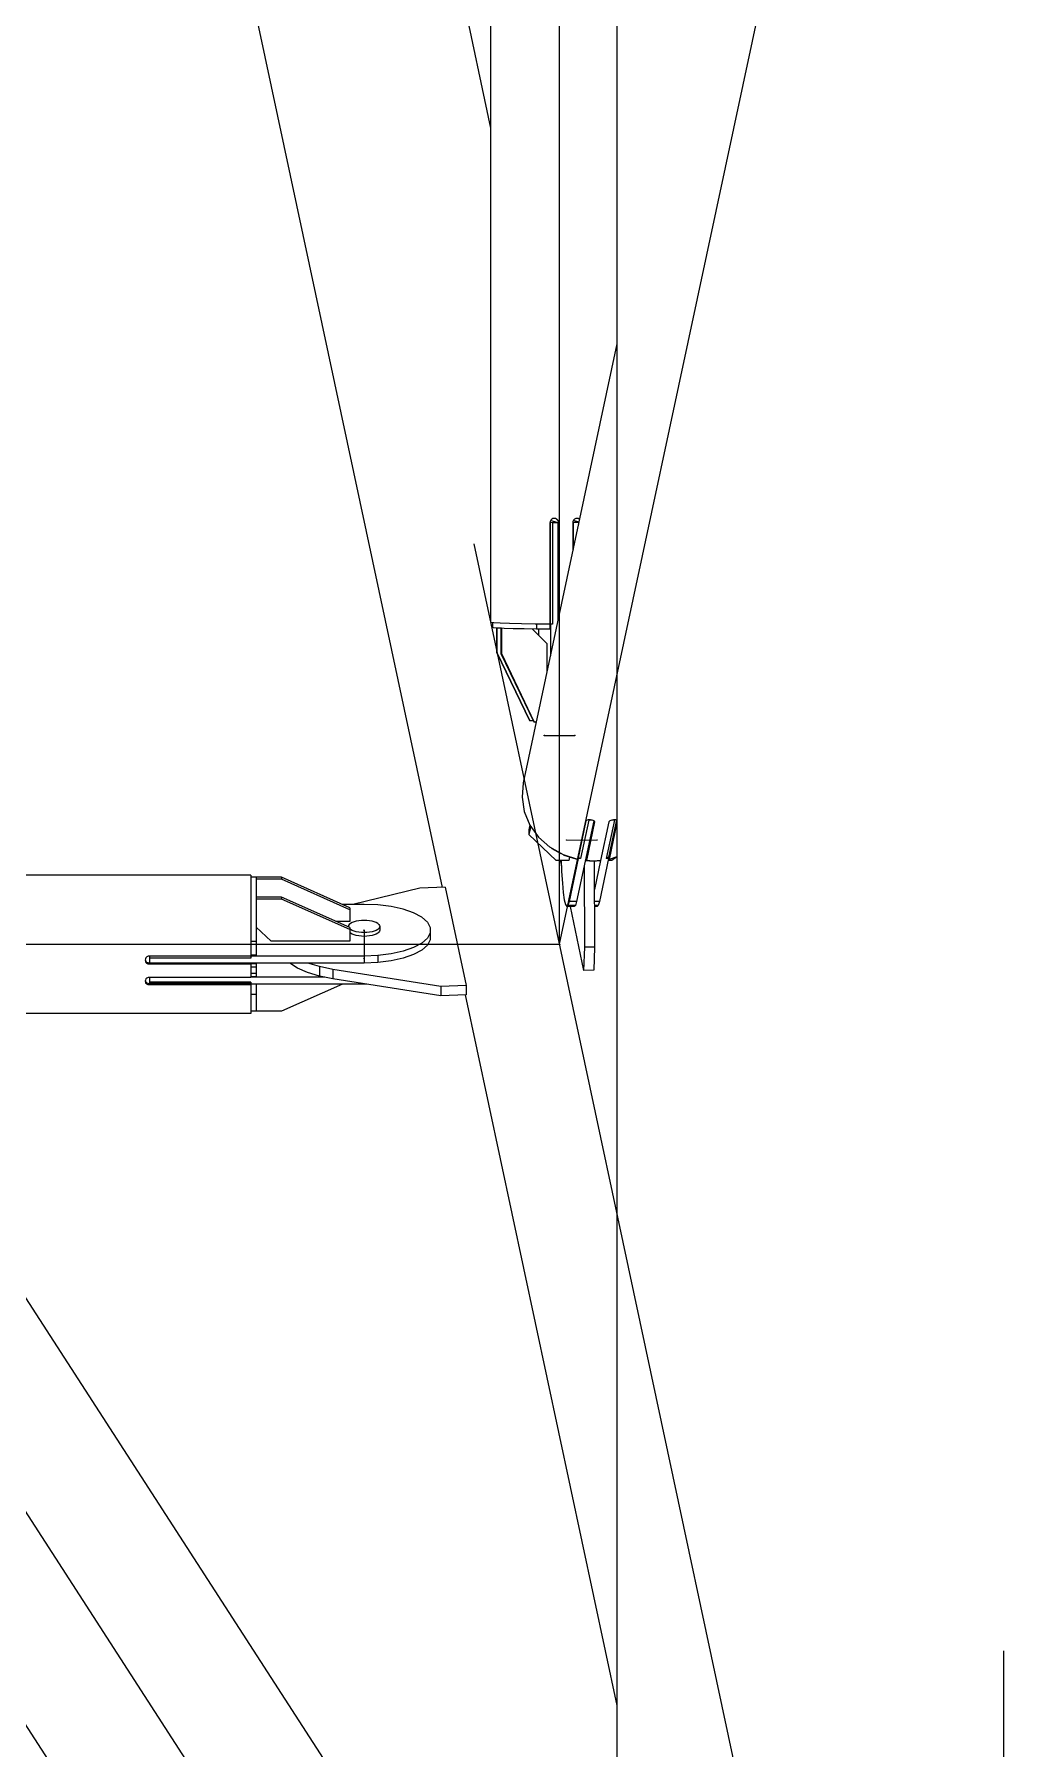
# Model space of a CAD drawing. Header units: millimetres. Extents: x 150209.93 to 150215.05, y 136675.65 to 136679.93.
# Drawn here: x 150211.3641 to 150211.4023, y 136677.5171 to 136677.5847 of the extents above; entities that cross this region are included whole.
import ezdxf

# ---------------------------------------------------------------- set-up
doc = ezdxf.new("R2010")
doc.units = ezdxf.units.MM
doc.header["$LTSCALE"] = 0.25
doc.linetypes.add('CENTER', pattern=[50.8, 31.75, -6.35, 6.35, -6.35])
doc.linetypes.add('XKITLINE00', pattern=[0])

# ---------------------------------------------------------------- blocks, each defined once
blk = doc.blocks.new('çatıı')
at = {"color": 8, "linetype": 'CENTER'}
for p, q in [((12370, 8951.04), (12370, 10620.27)), ((12282.5, 9590.27), (12282.5, 10410.27)), ((12370, 9180.27), (11840, 10000.27)), ((12282.5, 9590.27), (12370, 10000.27)), ((12370, 9180.27), (12196.44, 9993.5)), ((12279.51, 9631.42), (12285.48, 9631.43)), ((12283.89, 9610.81), (12289.87, 9610.83)), ((12243.98, 9593.04), (12243.98, 9587.51)), ((11927.5, 9590.27), (12282.5, 9590.27))]:
    blk.add_line(p, q, dxfattribs=at)
at = {"color": 8, "linetype": 'XKITLINE00'}
for p, q in [((12268.9, 9967.78), (12268.9, 9653.69)), ((12293.8, 9961.74), (12293.8, 9384.79)), ((12226.71, 9948.76), (12268.9, 9751.1)), ((12186.64, 9942.32), (12259.38, 9601.49)), ((11985.99, 9816.48), (12262.38, 9388.86)), ((11947.61, 9791.69), (12224, 9364.07)), ((12293.8, 9708.62), (12275.32, 9622.06)), ((12281.18, 9674.16), (12280.94, 9674.04)), ((12281.44, 9674.2), (12281.18, 9674.16)), ((12281.7, 9674.16), (12281.44, 9674.2)), ((12281.7, 9674.16), (12281.65, 9674.18)), ((12281.89, 9674.06), (12281.67, 9674.17)), ((12281.94, 9674.04), (12281.7, 9674.16)), ((12285.66, 9674.17), (12285.43, 9674.05)), ((12285.92, 9674.21), (12285.66, 9674.17)), ((12286.18, 9674.17), (12285.92, 9674.21)), ((12286.18, 9674.17), (12286.13, 9674.19)), ((12286.36, 9674.07), (12286.15, 9674.18)), ((12286.41, 9674.05), (12286.18, 9674.17)), ((12280.65, 9673.62), (12280.58, 9673.35)), ((12280.58, 9673.35), (12280.58, 9653.36)), ((12280.64, 9673.37), (12280.59, 9673.38)), ((12281.12, 9673.36), (12280.64, 9673.37)), ((12280.64, 9673.37), (12280.64, 9653.37)), ((12280.75, 9673.85), (12280.65, 9673.62)), ((12282.16, 9673.36), (12280.72, 9673.79)), ((12280.94, 9674.04), (12280.75, 9673.85)), ((12281.12, 9673.36), (12281.12, 9653.37)), ((12282.16, 9673.36), (12281.12, 9673.36)), ((12282.08, 9673.87), (12281.89, 9674.06)), ((12282.13, 9673.85), (12281.94, 9674.04)), ((12282.08, 9673.87), (12282.2, 9673.63)), ((12282.13, 9673.85), (12282.25, 9673.61)), ((12282.16, 9673.36), (12282.16, 9654.11)), ((12282.2, 9673.63), (12282.24, 9673.37)), ((12282.25, 9673.61), (12282.2, 9673.63)), ((12282.24, 9673.37), (12282.24, 9654.49)), ((12282.29, 9673.35), (12282.24, 9673.37)), ((12282.25, 9673.61), (12282.29, 9673.35)), ((12282.29, 9673.35), (12282.29, 9654.73)), ((12285.12, 9673.62), (12285.08, 9673.36)), ((12285.08, 9673.36), (12285.08, 9667.8)), ((12285.15, 9673.37), (12285.09, 9673.39)), ((12285.24, 9673.86), (12285.12, 9673.62)), ((12286.19, 9673.37), (12285.15, 9673.37)), ((12285.15, 9673.37), (12285.15, 9668.11)), ((12286.29, 9673.48), (12285.21, 9673.8)), ((12285.43, 9674.05), (12285.24, 9673.86)), ((12286.19, 9673.37), (12286.19, 9673)), ((12286.27, 9673.37), (12286.19, 9673.37)), ((12286.36, 9674.07), (12286.41, 9674.02)), ((12269.51, 9653.61), (12268.9, 9653.69)), ((12269.25, 9653.64), (12269.25, 9652.72)), ((12269.49, 9652.65), (12269.25, 9652.72)), ((12270.27, 9652.58), (12269.49, 9652.65)), ((12270.77, 9653.53), (12269.51, 9653.61)), ((12270.06, 9652.6), (12270.06, 9647.84)), ((12270.14, 9652.59), (12270.14, 9647.81)), ((12271.02, 9652.55), (12270.27, 9652.58)), ((12272.62, 9653.47), (12270.77, 9653.53)), ((12270.94, 9652.55), (12270.94, 9647.57)), ((12271.03, 9652.55), (12271.02, 9652.55)), ((12271.03, 9652.55), (12271.03, 9647.55)), ((12271.05, 9652.55), (12271.03, 9652.55)), ((12271.57, 9652.52), (12271.05, 9652.55)), ((12273.33, 9652.47), (12271.57, 9652.52)), ((12274.96, 9653.42), (12272.62, 9653.47)), ((12275.48, 9652.42), (12273.33, 9652.47)), ((12277.68, 9653.38), (12274.96, 9653.42)), ((12277.92, 9652.39), (12275.48, 9652.42)), ((12277.17, 9652.4), (12279.99, 9649.57)), ((12280.58, 9653.36), (12277.68, 9653.38)), ((12277.92, 9653.38), (12277.92, 9652.39)), ((12280.55, 9652.37), (12277.92, 9652.39)), ((12278.35, 9652.39), (12278.35, 9651.22)), ((12280.58, 9653.36), (12280.55, 9653.37)), ((12280.55, 9653.37), (12280.55, 9652.37)), ((12280.67, 9653.37), (12280.64, 9653.37)), ((12281.12, 9653.37), (12280.67, 9653.37)), ((12280.67, 9653.37), (12280.67, 9647.1)), ((12270.06, 9647.84), (12276.53, 9634.36)), ((12270.14, 9647.81), (12270.06, 9647.84)), ((12270.14, 9647.81), (12276.62, 9634.33)), ((12270.94, 9647.57), (12277.42, 9634.09)), ((12271.03, 9647.55), (12270.94, 9647.57)), ((12271.03, 9647.55), (12277.5, 9634.07)), ((12279.99, 9649.57), (12279.99, 9643.95)), ((12276.62, 9634.33), (12276.53, 9634.36)), ((12277.3, 9634.33), (12276.62, 9634.33)), ((12277.5, 9634.07), (12277.42, 9634.09)), ((12277.88, 9634.07), (12277.5, 9634.07)), ((12275.32, 9622.06), (12275.09, 9619.25)), ((12275.09, 9619.25), (12275.54, 9616.44)), ((12275.54, 9616.44), (12276.65, 9613.77)), ((12276.62, 9613.83), (12276.41, 9612.81)), ((12276.8, 9613.56), (12276.44, 9611.89)), ((12276.65, 9613.77), (12278.36, 9611.38)), ((12289.25, 9614.6), (12285.85, 9598.7)), ((12287.69, 9614.57), (12286.07, 9606.98)), ((12288.23, 9614.74), (12286.62, 9607.15)), ((12287.78, 9614.65), (12287.69, 9614.57)), ((12289.29, 9614.57), (12287.75, 9607.35)), ((12289.39, 9614.38), (12287.77, 9606.79)), ((12287.89, 9614.73), (12287.78, 9614.65)), ((12288.1, 9614.78), (12287.89, 9614.73)), ((12288.34, 9614.8), (12288.1, 9614.78)), ((12288.23, 9614.74), (12288.15, 9614.78)), ((12288.89, 9614.74), (12288.23, 9614.74)), ((12288.61, 9614.79), (12288.34, 9614.8)), ((12288.87, 9614.75), (12288.61, 9614.79)), ((12289.1, 9614.68), (12288.87, 9614.75)), ((12289.27, 9614.59), (12289.1, 9614.68)), ((12289.27, 9614.59), (12289.37, 9614.48)), ((12289.37, 9614.48), (12289.39, 9614.38)), ((12292.18, 9614.39), (12290.56, 9606.8)), ((12293.31, 9614.75), (12291.69, 9607.17)), ((12293.7, 9614.75), (12292.13, 9607.41)), ((12292.24, 9614.49), (12292.18, 9614.39)), ((12293.75, 9614.74), (12292.23, 9607.58)), ((12292.38, 9614.59), (12292.24, 9614.49)), ((12293.8, 9614.25), (12292.25, 9606.99)), ((12292.58, 9614.69), (12292.38, 9614.59)), ((12292.83, 9614.76), (12292.58, 9614.69)), ((12293.31, 9614.75), (12292.81, 9614.75)), ((12293.09, 9614.8), (12292.83, 9614.76)), ((12293.35, 9614.81), (12293.09, 9614.8)), ((12293.41, 9614.81), (12293.31, 9614.75)), ((12293.58, 9614.79), (12293.35, 9614.81)), ((12293.75, 9614.74), (12293.58, 9614.79)), ((12293.8, 9614.69), (12293.75, 9614.74)), ((12276.41, 9612.81), (12276.44, 9611.89)), ((12281.82, 9606.78), (12276.44, 9611.89)), ((12280.59, 9609.39), (12278.36, 9611.38)), ((12283.23, 9607.89), (12280.59, 9609.39)), ((12281.03, 9609.1), (12280.89, 9609.21)), ((12282.8, 9608.13), (12281.03, 9609.1)), ((12284.31, 9606.79), (12281.82, 9606.78)), ((12282.62, 9606.78), (12282.84, 9605.74)), ((12282.8, 9606.78), (12282.89, 9604.6)), ((12286.07, 9606.98), (12283.23, 9607.89)), ((12283.39, 9607.8), (12283.26, 9607.87)), ((12283.4, 9607.83), (12283.39, 9607.8)), ((12285.98, 9606.98), (12283.39, 9607.8)), ((12284.46, 9607.46), (12284.31, 9606.79)), ((12286.17, 9607.15), (12284.36, 9598.69)), ((12285.98, 9607.01), (12285.98, 9606.98)), ((12286.62, 9607.15), (12286.16, 9607.39)), ((12286.16, 9607.38), (12286.17, 9607.15)), ((12286.62, 9607.15), (12286.17, 9607.15)), ((12287.66, 9607.17), (12287.68, 9606.71)), ((12287.76, 9607.09), (12287.68, 9606.71)), ((12288.38, 9606.66), (12287.68, 9606.71)), ((12287.74, 9607.55), (12287.76, 9607.09)), ((12287.75, 9607.35), (12287.77, 9606.79)), ((12289.17, 9606.65), (12287.77, 9606.79)), ((12288.39, 9606.73), (12288.38, 9606.66)), ((12289.08, 9606.64), (12288.38, 9606.66)), ((12289.78, 9606.66), (12289.08, 9606.64)), ((12290.56, 9606.8), (12289.17, 9606.65)), ((12289.33, 9606.65), (12289.38, 9589.7)), ((12290.57, 9606.8), (12289.35, 9601.06)), ((12289.79, 9606.72), (12289.78, 9606.66)), ((12290.47, 9606.71), (12289.78, 9606.66)), ((12292.14, 9607.17), (12290.34, 9598.71)), ((12290.49, 9606.79), (12290.47, 9606.71)), ((12292.13, 9607.41), (12291.69, 9607.17)), ((12292.14, 9607.17), (12291.69, 9607.17)), ((12292.78, 9606.81), (12292.06, 9606.8)), ((12292.13, 9607.41), (12292.14, 9607.17)), ((12292.23, 9607.37), (12292.15, 9606.99)), ((12292.15, 9607.17), (12292.15, 9606.99)), ((12292.25, 9607.02), (12292.15, 9606.99)), ((12292.22, 9607.8), (12292.23, 9607.37)), ((12292.23, 9607.58), (12292.25, 9606.99)), ((12293.8, 9607.51), (12292.25, 9606.99)), ((12293.8, 9607.49), (12292.78, 9606.81)), ((12221.68, 9603.91), (12168.99, 9603.91)), ((12221.68, 9603.91), (12221.68, 9587.96)), ((12222.68, 9603.47), (12221.68, 9603.47)), ((12222.68, 9603.47), (12222.68, 9599.21)), ((12227.68, 9603.47), (12222.68, 9603.47)), ((12227.68, 9603.47), (12227.68, 9603.08)), ((12241.18, 9597.48), (12227.68, 9603.47)), ((12282.89, 9604.6), (12283.03, 9602.34)), ((12287.34, 9605.66), (12287.39, 9589.7)), ((12227.68, 9603.08), (12222.68, 9603.08)), ((12241.18, 9597.09), (12227.68, 9603.08)), ((12254.96, 9601.34), (12241.76, 9598.13)), ((12259.94, 9601.51), (12254.96, 9601.34)), ((12259.94, 9601.51), (12264.08, 9582.13)), ((12283.03, 9602.34), (12283.21, 9600.45)), ((12283.21, 9600.45), (12283.42, 9599.01)), ((12227.68, 9599.58), (12222.68, 9599.58)), ((12222.68, 9599.21), (12222.68, 9599.19)), ((12227.68, 9599.19), (12222.68, 9599.19)), ((12222.68, 9599.19), (12222.68, 9599.17)), ((12222.68, 9599.17), (12222.68, 9593.52)), ((12227.68, 9599.58), (12227.68, 9599.19)), ((12241.18, 9593.59), (12227.68, 9599.58)), ((12241.18, 9593.2), (12227.68, 9599.19)), ((12243.98, 9598.13), (12239.71, 9598.13)), ((12241.18, 9597.48), (12241.18, 9594.79)), ((12246.7, 9598.02), (12243.98, 9598.13)), ((12249.31, 9597.69), (12246.7, 9598.02)), ((12251.68, 9597.16), (12249.31, 9597.69)), ((12253.71, 9596.45), (12251.68, 9597.16)), ((12255.32, 9595.59), (12253.71, 9596.45)), ((12283.42, 9599.01), (12283.65, 9598.09)), ((12283.65, 9598.09), (12283.89, 9597.72)), ((12284.13, 9597.92), (12283.89, 9597.72)), ((12285.38, 9597.72), (12283.89, 9597.72)), ((12284.36, 9598.69), (12284.13, 9597.92)), ((12285.62, 9597.93), (12284.13, 9597.92)), ((12285.85, 9598.7), (12284.36, 9598.69)), ((12284.55, 9597.72), (12287.23, 9585.13)), ((12285.62, 9597.93), (12285.38, 9597.72)), ((12285.85, 9598.7), (12285.62, 9597.93)), ((12290.34, 9598.71), (12289.35, 9598.7)), ((12290.11, 9597.94), (12289.35, 9597.94)), ((12289.86, 9597.73), (12289.35, 9597.73)), ((12290.11, 9597.94), (12289.86, 9597.73)), ((12290.34, 9598.71), (12290.11, 9597.94)), ((12225.68, 9590.9), (12222.68, 9593.66)), ((12222.68, 9593.52), (12222.68, 9588.12)), ((12241.18, 9594.79), (12238.48, 9594.79)), ((12240.92, 9593.98), (12240.88, 9593.78)), ((12240.88, 9593.78), (12240.89, 9593.72)), ((12240.88, 9593.78), (12240.88, 9593.72)), ((12241.06, 9594.19), (12240.92, 9593.98)), ((12241.29, 9594.38), (12241.06, 9594.19)), ((12241.18, 9593.59), (12241.18, 9590.9)), ((12241.29, 9593.17), (12241.18, 9593.27)), ((12241.6, 9594.55), (12241.29, 9594.38)), ((12241.6, 9593), (12241.29, 9593.17)), ((12241.99, 9594.7), (12241.6, 9594.55)), ((12241.99, 9592.85), (12241.6, 9593)), ((12242.43, 9594.82), (12241.99, 9594.7)), ((12242.92, 9594.91), (12242.43, 9594.82)), ((12243.44, 9594.96), (12242.92, 9594.91)), ((12243.98, 9594.98), (12243.44, 9594.96)), ((12244.52, 9594.96), (12243.98, 9594.98)), ((12245.04, 9594.91), (12244.52, 9594.96)), ((12245.53, 9594.82), (12245.04, 9594.91)), ((12245.97, 9594.7), (12245.53, 9594.82)), ((12246.35, 9594.55), (12245.97, 9594.7)), ((12246.35, 9593), (12245.97, 9592.85)), ((12246.66, 9594.38), (12246.35, 9594.55)), ((12246.66, 9593.17), (12246.35, 9593)), ((12246.89, 9594.19), (12246.66, 9594.38)), ((12246.89, 9593.36), (12246.66, 9593.17)), ((12246.89, 9594.19), (12247.03, 9593.98)), ((12247.03, 9593.57), (12246.89, 9593.36)), ((12247.03, 9593.98), (12247.08, 9593.78)), ((12247.08, 9593.78), (12247.03, 9593.57)), ((12247.08, 9593.04), (12247.03, 9592.83)), ((12247.08, 9593.78), (12247.08, 9593.04)), ((12256.44, 9594.61), (12255.32, 9595.59)), ((12256.44, 9594.61), (12257.01, 9593.57)), ((12257.01, 9593.57), (12257.01, 9591.12)), ((12222.68, 9590.83), (12221.68, 9590.83)), ((12241.18, 9590.9), (12225.68, 9590.9)), ((12241.29, 9592.44), (12241.18, 9592.53)), ((12241.6, 9592.26), (12241.29, 9592.44)), ((12241.99, 9592.12), (12241.6, 9592.26)), ((12242.43, 9592.73), (12241.99, 9592.85)), ((12242.43, 9591.99), (12241.99, 9592.12)), ((12242.92, 9592.64), (12242.43, 9592.73)), ((12242.92, 9591.91), (12242.43, 9591.99)), ((12243.44, 9592.59), (12242.92, 9592.64)), ((12243.44, 9591.85), (12242.92, 9591.91)), ((12243.98, 9592.57), (12243.44, 9592.59)), ((12243.98, 9591.83), (12243.44, 9591.85)), ((12244.52, 9592.59), (12243.98, 9592.57)), ((12243.98, 9592.57), (12243.98, 9591.83)), ((12244.52, 9591.85), (12243.98, 9591.83)), ((12245.04, 9592.64), (12244.52, 9592.59)), ((12245.04, 9591.91), (12244.52, 9591.85)), ((12245.53, 9592.73), (12245.04, 9592.64)), ((12245.53, 9591.99), (12245.04, 9591.91)), ((12245.97, 9592.85), (12245.53, 9592.73)), ((12245.97, 9592.12), (12245.53, 9591.99)), ((12246.35, 9592.26), (12245.97, 9592.12)), ((12246.66, 9592.44), (12246.35, 9592.26)), ((12246.89, 9592.63), (12246.66, 9592.44)), ((12247.03, 9592.83), (12246.89, 9592.63)), ((12253.71, 9589.63), (12251.68, 9588.92)), ((12255.32, 9590.49), (12253.71, 9589.63)), ((12256.44, 9591.46), (12255.32, 9590.49)), ((12256.44, 9590.08), (12255.32, 9589.11)), ((12257.01, 9592.51), (12256.44, 9591.46)), ((12257.01, 9591.12), (12256.44, 9590.08)), ((12287.39, 9589.7), (12287.23, 9585.13)), ((12289.38, 9589.7), (12287.39, 9589.7)), ((12289.38, 9589.7), (12289.22, 9585.14)), ((12200.87, 9587.39), (12200.83, 9587.14)), ((12200.83, 9587.14), (12200.87, 9586.88)), ((12200.85, 9587.25), (12200.87, 9587.12)), ((12200.99, 9587.62), (12200.87, 9587.39)), ((12200.87, 9587.12), (12200.99, 9586.89)), ((12200.87, 9586.88), (12200.99, 9586.66)), ((12201.18, 9587.8), (12200.99, 9587.62)), ((12201.18, 9586.71), (12200.99, 9586.89)), ((12201.18, 9586.47), (12200.99, 9586.66)), ((12201.42, 9587.9), (12201.18, 9587.8)), ((12201.42, 9586.59), (12201.18, 9586.71)), ((12201.42, 9586.36), (12201.18, 9586.47)), ((12201.68, 9587.96), (12201.42, 9587.9)), ((12201.42, 9586.59), (12201.42, 9586.36)), ((12201.68, 9586.55), (12201.42, 9586.59)), ((12201.68, 9586.32), (12201.42, 9586.36)), ((12221.68, 9587.96), (12201.68, 9587.96)), ((12201.68, 9587.96), (12201.68, 9586.56)), ((12221.68, 9587.53), (12201.68, 9587.53)), ((12243.98, 9586.56), (12201.68, 9586.56)), ((12201.68, 9586.56), (12201.68, 9586.55)), ((12201.68, 9586.55), (12201.68, 9586.32)), ((12221.68, 9586.55), (12201.68, 9586.55)), ((12221.68, 9586.32), (12201.68, 9586.32)), ((12222.68, 9588.12), (12221.68, 9588.12)), ((12221.68, 9587.94), (12221.68, 9587.53)), ((12243.98, 9587.94), (12221.68, 9587.94)), ((12221.68, 9586.56), (12221.68, 9586.44)), ((12221.68, 9586.55), (12221.68, 9586.32)), ((12222.68, 9586.44), (12221.68, 9586.44)), ((12221.68, 9586.32), (12221.68, 9583.74)), ((12222.68, 9586.56), (12222.68, 9585.12)), ((12230.86, 9585.59), (12229.35, 9586.56)), ((12235.2, 9585.86), (12232.86, 9586.56)), ((12246.7, 9588.06), (12243.98, 9587.94)), ((12243.98, 9587.94), (12243.98, 9586.56)), ((12246.7, 9586.67), (12243.98, 9586.56)), ((12249.31, 9588.38), (12246.7, 9588.06)), ((12246.7, 9588.06), (12246.7, 9586.67)), ((12249.31, 9587), (12246.7, 9586.67)), ((12251.68, 9588.92), (12249.31, 9588.38)), ((12251.68, 9587.54), (12249.31, 9587)), ((12253.71, 9588.25), (12251.68, 9587.54)), ((12255.32, 9589.11), (12253.71, 9588.25)), ((12200.87, 9583.22), (12200.83, 9582.99)), ((12200.83, 9582.99), (12200.87, 9582.76)), ((12200.85, 9583.11), (12200.87, 9582.99)), ((12200.99, 9583.43), (12200.87, 9583.22)), ((12200.87, 9582.99), (12200.99, 9582.79)), ((12201.18, 9583.6), (12200.99, 9583.43)), ((12201.42, 9583.7), (12201.18, 9583.6)), ((12201.68, 9583.74), (12201.42, 9583.7)), ((12221.68, 9583.74), (12201.68, 9583.74)), ((12201.68, 9583.74), (12201.68, 9582.52)), ((12222.68, 9585.77), (12221.68, 9585.77)), ((12222.68, 9584.48), (12221.68, 9584.48)), ((12222.68, 9583.86), (12221.68, 9583.86)), ((12236.26, 9583.8), (12221.68, 9583.8)), ((12222.68, 9585.12), (12222.68, 9583.86)), ((12232.84, 9584.72), (12230.86, 9585.59)), ((12235.2, 9584.01), (12232.84, 9584.72)), ((12235.2, 9585.86), (12235.2, 9584.01)), ((12237.84, 9585.32), (12235.2, 9585.86)), ((12237.84, 9583.48), (12235.2, 9584.01)), ((12237.84, 9585.32), (12237.84, 9583.48)), ((12259.09, 9581.97), (12237.84, 9585.32)), ((12259.09, 9580.12), (12237.84, 9583.48)), ((12289.22, 9585.14), (12287.23, 9585.13)), ((12200.87, 9582.76), (12200.99, 9582.55)), ((12201.14, 9582.65), (12200.99, 9582.79)), ((12201.18, 9582.39), (12200.99, 9582.55)), ((12201.18, 9582.63), (12201.14, 9582.65)), ((12201.42, 9582.53), (12201.18, 9582.63)), ((12201.42, 9582.3), (12201.18, 9582.39)), ((12201.68, 9582.5), (12201.42, 9582.53)), ((12201.68, 9582.25), (12201.42, 9582.3)), ((12221.68, 9582.83), (12201.68, 9582.83)), ((12221.68, 9582.52), (12201.68, 9582.52)), ((12201.68, 9582.5), (12201.68, 9582.25)), ((12221.68, 9582.5), (12201.68, 9582.5)), ((12221.68, 9582.25), (12201.68, 9582.25)), ((12221.68, 9582.83), (12221.68, 9582.42)), ((12221.68, 9582.42), (12221.68, 9576.64)), ((12243.98, 9582.42), (12221.68, 9582.42)), ((12222.68, 9580.4), (12221.68, 9580.4)), ((12222.68, 9582.41), (12222.68, 9578.81)), ((12239.71, 9582.42), (12227.68, 9577.08)), ((12243.98, 9582.51), (12243.98, 9582.42)), ((12244.46, 9582.44), (12243.98, 9582.42)), ((12264.08, 9582.13), (12259.09, 9581.97)), ((12259.09, 9581.97), (12259.09, 9580.12)), ((12264.08, 9580.28), (12259.09, 9580.12)), ((12263.9, 9580.28), (12293.8, 9440.21)), ((12264.08, 9582.13), (12264.08, 9581.89)), ((12264.08, 9581.88), (12264.08, 9580.28)), ((12221.68, 9576.64), (12168.99, 9576.64)), ((12222.68, 9577.08), (12221.68, 9577.08)), ((12222.68, 9578.81), (12222.68, 9577.11)), ((12222.68, 9577.11), (12222.68, 9577.1)), ((12222.68, 9577.1), (12222.68, 9577.08)), ((12227.68, 9577.08), (12222.68, 9577.08))]:
    blk.add_line(p, q, dxfattribs=at)
for centre in [(12279.51, 9631.42), (12285.48, 9631.43), (12283.89, 9610.81), (12289.87, 9610.83), (12243.98, 9593.04), (12282.5, 9590.27), (12282.5, 9590.27), (12282.5, 9590.27), (12243.98, 9587.51)]:
    blk.add_circle(centre, 0.05, dxfattribs=at)

msp = doc.modelspace()

# ---------------------------------------------------------------- block references
at = {"xscale": 0.0002000170049888334, "yscale": 0.0002000170049888334, "zscale": 0.0002000170049888334}
msp.add_blockref('çatıı', (150208.928067, 136675.630592), dxfattribs=at)

doc.saveas('drawing.dxf')
